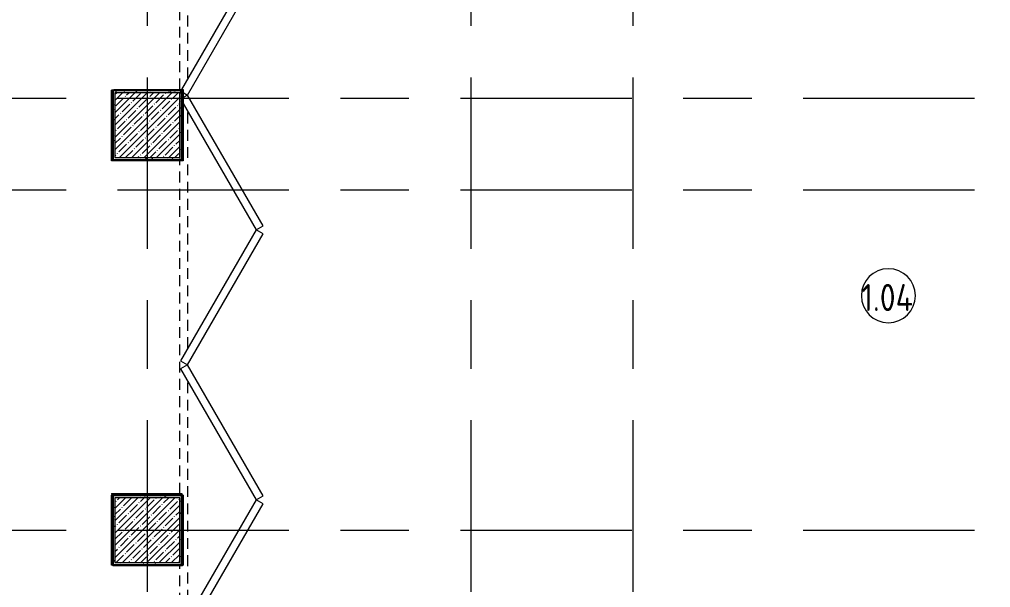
# Model space of a CAD drawing. Header units: millimetres. Extents: x -3377 to 186574, y -8553 to 29000.
# Drawn here: x 12825 to 21820, y 17619 to 22879 of the extents above; entities that cross this region are included whole.
import ezdxf

# ---------------------------------------------------------------- set-up
doc = ezdxf.new("R2010")
doc.units = ezdxf.units.MM
doc.linetypes.add('200_ШТРИХ__ш1_п0_6_', pattern=[160, 100, -60])
doc.linetypes.add('Осевая', pattern=[3175, 635, -476.25, 1587.5, -476.25])
for name, color, linetype, lineweight in [('A-AREA-IDEN', 7, 'Continuous', 9), ('A-DOOR', 7, 'Continuous', 9), ('A-DOOR-2', 7, '200_ШТРИХ__ш1_п0_6_', 9), ('A-DOOR-FRAM', 7, 'Continuous', 13), ('I-WALL', 7, 'Continuous', 9), ('S-COLS', 7, 'Continuous', 9), ('Оси-2', 7, 'Осевая', 9)]:
    doc.layers.add(name, color=color, linetype=linetype, lineweight=lineweight)
doc.layers.add('A-WALL-2', color=7, linetype='Continuous', lineweight=25, true_color=0x3c3c3c)
doc.layers.add('A-WALL-FNSH-2', color=7, linetype='Continuous', lineweight=13, true_color=0x3c3c3c)
doc.styles.add('GOST Common', font='GOST_Common.ttf', dxfattribs={"width": 0.9, "height": 250})
pattern_1 = [(0, (0, 0), (121.92, 30.48), [10.058, -81.382, 10.058, -81.382, -487.68]), (0, (0, 0), (121.92, 30.48), [-182.88, 10.058, -172.822, 10.058, -81.382, -213.36]), (0, (0, 0), (121.92, 30.48), [-457.2, 10.058, -50.902, 10.058, -142.342]), (120, (45.72, 15.24), (-87.356454, 90.345817), [10.058, -81.382, 10.058, -81.382, -487.68]), (120, (45.72, 15.24), (-87.356454, 90.345817), [-182.88, 10.058, -172.822, 10.058, -81.382, -213.36]), (120, (45.72, 15.24), (-87.356454, 90.345817), [-457.2, 10.058, -50.902, 10.058, -142.342]), (240, (60.96, 76.2), (-34.563546, -120.825817), [10.058, -81.382, 10.058, -81.382, -487.68]), (240, (60.96, 76.2), (-34.563546, -120.825817), [-182.88, 10.058, -172.822, 10.058, -81.382, -213.36]), (240, (60.96, 76.2), (-34.563546, -120.825817), [-457.2, 10.058, -50.902, 10.058, -142.342])]

# ---------------------------------------------------------------- blocks, each defined once
blk = doc.blocks.new('BSC_Колонна _Прямоугольная - 600х600-23295697-План расстановки осветительного оборудования 1 этажа в осях 1-12')
at = {"layer": 'S-COLS'}
h = blk.add_hatch(dxfattribs=at)
h.set_pattern_fill('FP_8', color=256, style=0, pattern_type=2)
h.set_pattern_definition([(45, (-14010, -18150), (-57.02463, 57.02463), []), (45, (-13952.975, -18150), (-57.02463, 57.02463), [100.806, -20.161, 3.353, -16.808])])
h.paths.add_polyline_path([(300, -300), (300, 300), (-300, 300), (-300, -300)])
for p, q in [((300, 300), (-300, 300)), ((-300, 300), (-300, -300)), ((300, -300), (300, 300)), ((-300, -300), (300, -300))]:
    blk.add_line(p, q, dxfattribs=at)
blk = doc.blocks.new('BSC_Колонна _Прямоугольная - 600х600-V4-План расстановки осветительного оборудования 1 этажа в осях 1-12')
at = {"layer": 'S-COLS'}
h = blk.add_hatch(dxfattribs=at)
h.set_pattern_fill('FP_9', color=256, style=0, pattern_type=2)
h.set_pattern_definition([(45, (-14010, -21900), (-57.02463, 57.02463), []), (45, (-13952.975, -21900), (-57.02463, 57.02463), [100.806, -20.161, 3.353, -16.808])])
h.paths.add_polyline_path([(300, -300), (300, 300), (-300, 300), (-300, -300)])
for p, q in [((300, 300), (-300, 300)), ((-300, 300), (-300, -300)), ((300, -300), (300, 300)), ((-300, -300), (300, -300))]:
    blk.add_line(p, q, dxfattribs=at)
blk = doc.blocks.new('DOR__перегородка__Прямоугольная - ТП-2_ Вн_ДПГ_9480х4200h_2-23998078-План расстановки осветительного оборудования 1 этажа в осях 1-12')
at = {"layer": 'A-DOOR-2'}
for p, q in [((31, 0), (2621.2, 0)), ((3270, 0), (3279, 0)), ((3290, 0), (6369, 0)), ((7032, 0), (9460, 0)), ((31, -75), (1987.4, -75)), ((2137.4, -75), (4324.5, -75)), ((4474.5, -75), (4486.7, -75)), ((4636.7, -75), (6823.8, -75)), ((6973.8, -75), (6985, -75)), ((7135, -75), (9323.2, -75)), ((9105.2, -200.9), (9105.2, -75)), ((9180.2, -157.6), (9180.2, -75)), ((9255.2, -114.3), (9255.2, -75)), ((9330.2, -1474.2), (9330.2, -157.6)), ((9405.2, -1474.2), (9405.2, -114.3)), ((9180.2, -1474.2), (9180.2, -244.2)), ((9255.2, -1474.2), (9255.2, -200.9)), ((9105.2, -1474.2), (9105.2, -287.5)), ((9480, -1474.2), (9480, -470)), ((9105.2, -1474.2), (9480, -1474.2))]:
    blk.add_line(p, q, dxfattribs=at)
at = {"layer": 'A-DOOR-FRAM'}
for p, q in [((2019.1, -6.7), (1981.6, -71.7)), ((1981.6, -71.7), (3193.9, -771.8)), ((3231.5, -706.9), (2019.1, -6.7)), ((4442.7, -6.7), (3230.4, -706.9)), ((3267.9, -771.8), (4480.3, -71.7)), ((4480.3, -71.7), (4442.7, -6.7)), ((4518.4, -6.7), (4480.9, -71.7)), ((4480.9, -71.7), (5693.3, -771.8)), ((5730.8, -706.9), (4518.4, -6.7)), ((6900, -31), (5729.7, -706.9)), ((5767.3, -771.8), (6979.6, -71.7)), ((6979.6, -71.7), (6956.1, -31)), ((7002.7, -31), (6979.2, -71.7)), ((6979.2, -71.7), (8191.6, -771.8)), ((7021.2, -9.3), (7020, -8.6)), ((8229.1, -706.9), (7032, -15.5)), ((9441.4, -6.7), (8229.1, -706.9)), ((8266.6, -771.8), (9460, -82.6)), ((9460, -38.8), (9441.4, -6.7)), ((3193.9, -771.8), (3231.5, -706.9)), ((3230.4, -706.9), (3267.9, -771.8)), ((5693.3, -771.8), (5730.8, -706.9)), ((5729.7, -706.9), (5767.3, -771.8)), ((8191.6, -771.8), (8229.1, -706.9)), ((8229.1, -706.9), (8266.6, -771.8))]:
    blk.add_line(p, q, dxfattribs=at)
blk = doc.blocks.new('Марка_Помещения - Номер-25198446-План расстановки осветительного оборудования 1 этажа в осях 1-12')
at = {"layer": 'A-AREA-IDEN'}
for start, end in [(360, 180), (180, 360)]:
    blk.add_arc((0, 0), 2.5, start, end, dxfattribs=at)

msp = doc.modelspace()

# ---------------------------------------------------------------- hatches: boundary and pattern name
at = {"layer": 'I-WALL'}
h = msp.add_hatch(dxfattribs=at)
h.set_pattern_fill('FP_85', color=256, style=0, pattern_type=2)
h.set_pattern_definition(pattern_1)
h.paths.add_polyline_path([(13690, 22200), (14310, 22200), (14310, 22220), (13690, 22220)])
h = msp.add_hatch(dxfattribs=at)
h.set_pattern_fill('FP_85', color=256, style=0, pattern_type=2)
h.set_pattern_definition(pattern_1)
h.paths.add_polyline_path([(14316.7, 21600), (14330, 21600), (14330, 22220), (14310, 22220), (14310, 21600)])
h = msp.add_hatch(dxfattribs=at)
h.set_pattern_fill('FP_85', color=256, style=0, pattern_type=2)
h.set_pattern_definition(pattern_1)
h.paths.add_polyline_path([(13710, 21580), (13710, 22200), (13690, 22200), (13690, 21580)])
h = msp.add_hatch(dxfattribs=at)
h.set_pattern_fill('FP_85', color=256, style=0, pattern_type=2)
h.set_pattern_definition(pattern_1)
h.paths.add_polyline_path([(14316.7, 21580), (14330, 21580), (14330, 21600), (13710, 21600), (13710.7, 21580), (14310, 21580)])
h = msp.add_hatch(dxfattribs=at)
h.set_pattern_fill('FP_85', color=256, style=0, pattern_type=2)
h.set_pattern_definition(pattern_1)
h.paths.add_polyline_path([(13690, 18450), (14310, 18450), (14310, 18470), (13690, 18470)])
h = msp.add_hatch(dxfattribs=at)
h.set_pattern_fill('FP_85', color=256, style=0, pattern_type=2)
h.set_pattern_definition(pattern_1)
h.paths.add_polyline_path([(13690, 17830), (13710, 17830), (13710, 18450), (13690, 18450), (13690, 18430.4)])
h = msp.add_hatch(dxfattribs=at)
h.set_pattern_fill('FP_85', color=256, style=0, pattern_type=2)
h.set_pattern_definition(pattern_1)
h.paths.add_polyline_path([(14316.7, 17850), (14330, 17850), (14330, 18470), (14310, 18470), (14310, 17850)])
h = msp.add_hatch(dxfattribs=at)
h.set_pattern_fill('FP_85', color=256, style=0, pattern_type=2)
h.set_pattern_definition(pattern_1)
h.paths.add_polyline_path([(14330, 17830), (14330, 17850), (13710, 17850), (13710.7, 17830), (14316.7, 17830)])

# ---------------------------------------------------------------- linework, layer by layer
at = {"layer": 'A-WALL-2'}
for p, q in [((14330, 22220), (13690, 22220)), ((13690, 22220), (13690, 21580)), ((14330, 21580), (14330, 22220)), ((14330, 22200), (14310, 22200)), ((13690, 21580), (14330, 21580)), ((14330, 18470), (13690, 18470)), ((13690, 18470), (13690, 17830)), ((14330, 17830), (14330, 18470)), ((13690, 17830), (14330, 17830))]:
    msp.add_line(p, q, dxfattribs=at)
at = {"layer": 'A-WALL-FNSH-2'}
for p, q in [((14331, 22221), (13689, 22221)), ((13689, 22221), (13689, 21579)), ((14331, 21579), (14331, 22221)), ((13689, 21579), (14331, 21579)), ((14330, 18471), (13689, 18471)), ((13689, 18471), (13689, 17829)), ((14330, 18471), (14330, 18470)), ((14330, 18470), (14331, 18470)), ((14331, 17829), (14331, 18470)), ((13689, 17829), (14331, 17829))]:
    msp.add_line(p, q, dxfattribs=at)
at = {"layer": 'I-WALL'}
for p, q in [((13679, 21569), (13679, 22224.5)), ((13690, 22224.5), (13679, 22224.5)), ((13690, 22224.5), (13690, 22220)), ((13700, 22232), (14341, 22232)), ((13700, 22232), (13700, 22221)), ((14341, 22232), (14341, 21569)), ((14341, 21569), (13679, 21569)), ((13679, 18490), (14329, 18490)), ((13679, 18490), (13679, 18479)), ((14329, 18479), (13679, 18479)), ((13679, 17825.5), (13679, 18474.5)), ((13690, 18474.5), (13679, 18474.5)), ((13690, 18474.5), (13690, 18470)), ((14329, 18490), (14329, 18479)), ((14330, 18471), (14330, 18474.5)), ((14341, 18474.5), (14330, 18474.5)), ((14341, 18474.5), (14341, 17825.5)), ((13690, 17825.5), (13679, 17825.5)), ((13690, 17825.5), (13690, 17821)), ((14334.5, 17821), (13690, 17821)), ((14330, 17832), (14334.5, 17832)), ((14330, 17825.5), (14330, 17830)), ((14341, 17825.5), (14330, 17825.5)), ((14334.5, 17832), (14334.5, 17821))]:
    msp.add_line(p, q, dxfattribs=at)
at = {"layer": 'Оси-2'}
for p, q in [((14010, 593.7), (14010, 24898.1)), ((17010, 593.7), (17010, 24898.1)), ((18510, 593.7), (18510, 24898.1)), ((-77.3, 22150), (35997.1, 22150)), ((-77.3, 21300), (35997.1, 21300)), ((-77.3, 18150), (35997.1, 18150))]:
    msp.add_line(p, q, dxfattribs=at)

# ---------------------------------------------------------------- block references
at = {"layer": 'A-AREA-IDEN', "xscale": 99.99999999999993, "yscale": 99.99999999999993, "zscale": 99.99999999999993}
msp.add_blockref('Марка_Помещения - Номер-25198446-План расстановки осветительного оборудования 1 этажа в осях 1-12', (20873.6, 20321), dxfattribs=at)
at = {"layer": 'A-DOOR', "rotation": 90.00000000000044}
msp.add_blockref('DOR__перегородка__Прямоугольная - ТП-2_ Вн_ДПГ_9480х4200h_2-23998078-План расстановки осветительного оборудования 1 этажа в осях 1-12', (14310, 15200), dxfattribs=at)
at = {"layer": 'S-COLS'}
for name, p in [('BSC_Колонна _Прямоугольная - 600х600-V4-План расстановки осветительного оборудования 1 этажа в осях 1-12', (14010, 21900)), ('BSC_Колонна _Прямоугольная - 600х600-23295697-План расстановки осветительного оборудования 1 этажа в осях 1-12', (14010, 18150))]:
    msp.add_blockref(name, p, dxfattribs=at)

# ---------------------------------------------------------------- texts
at = {"layer": 'A-AREA-IDEN', "insert": (20622.7, 20429.5), "char_height": 250, "width": 627.721, "attachment_point": 1, "style": 'GOST Common'}
msp.add_mtext('1.04', dxfattribs=at)

doc.saveas('drawing.dxf')
